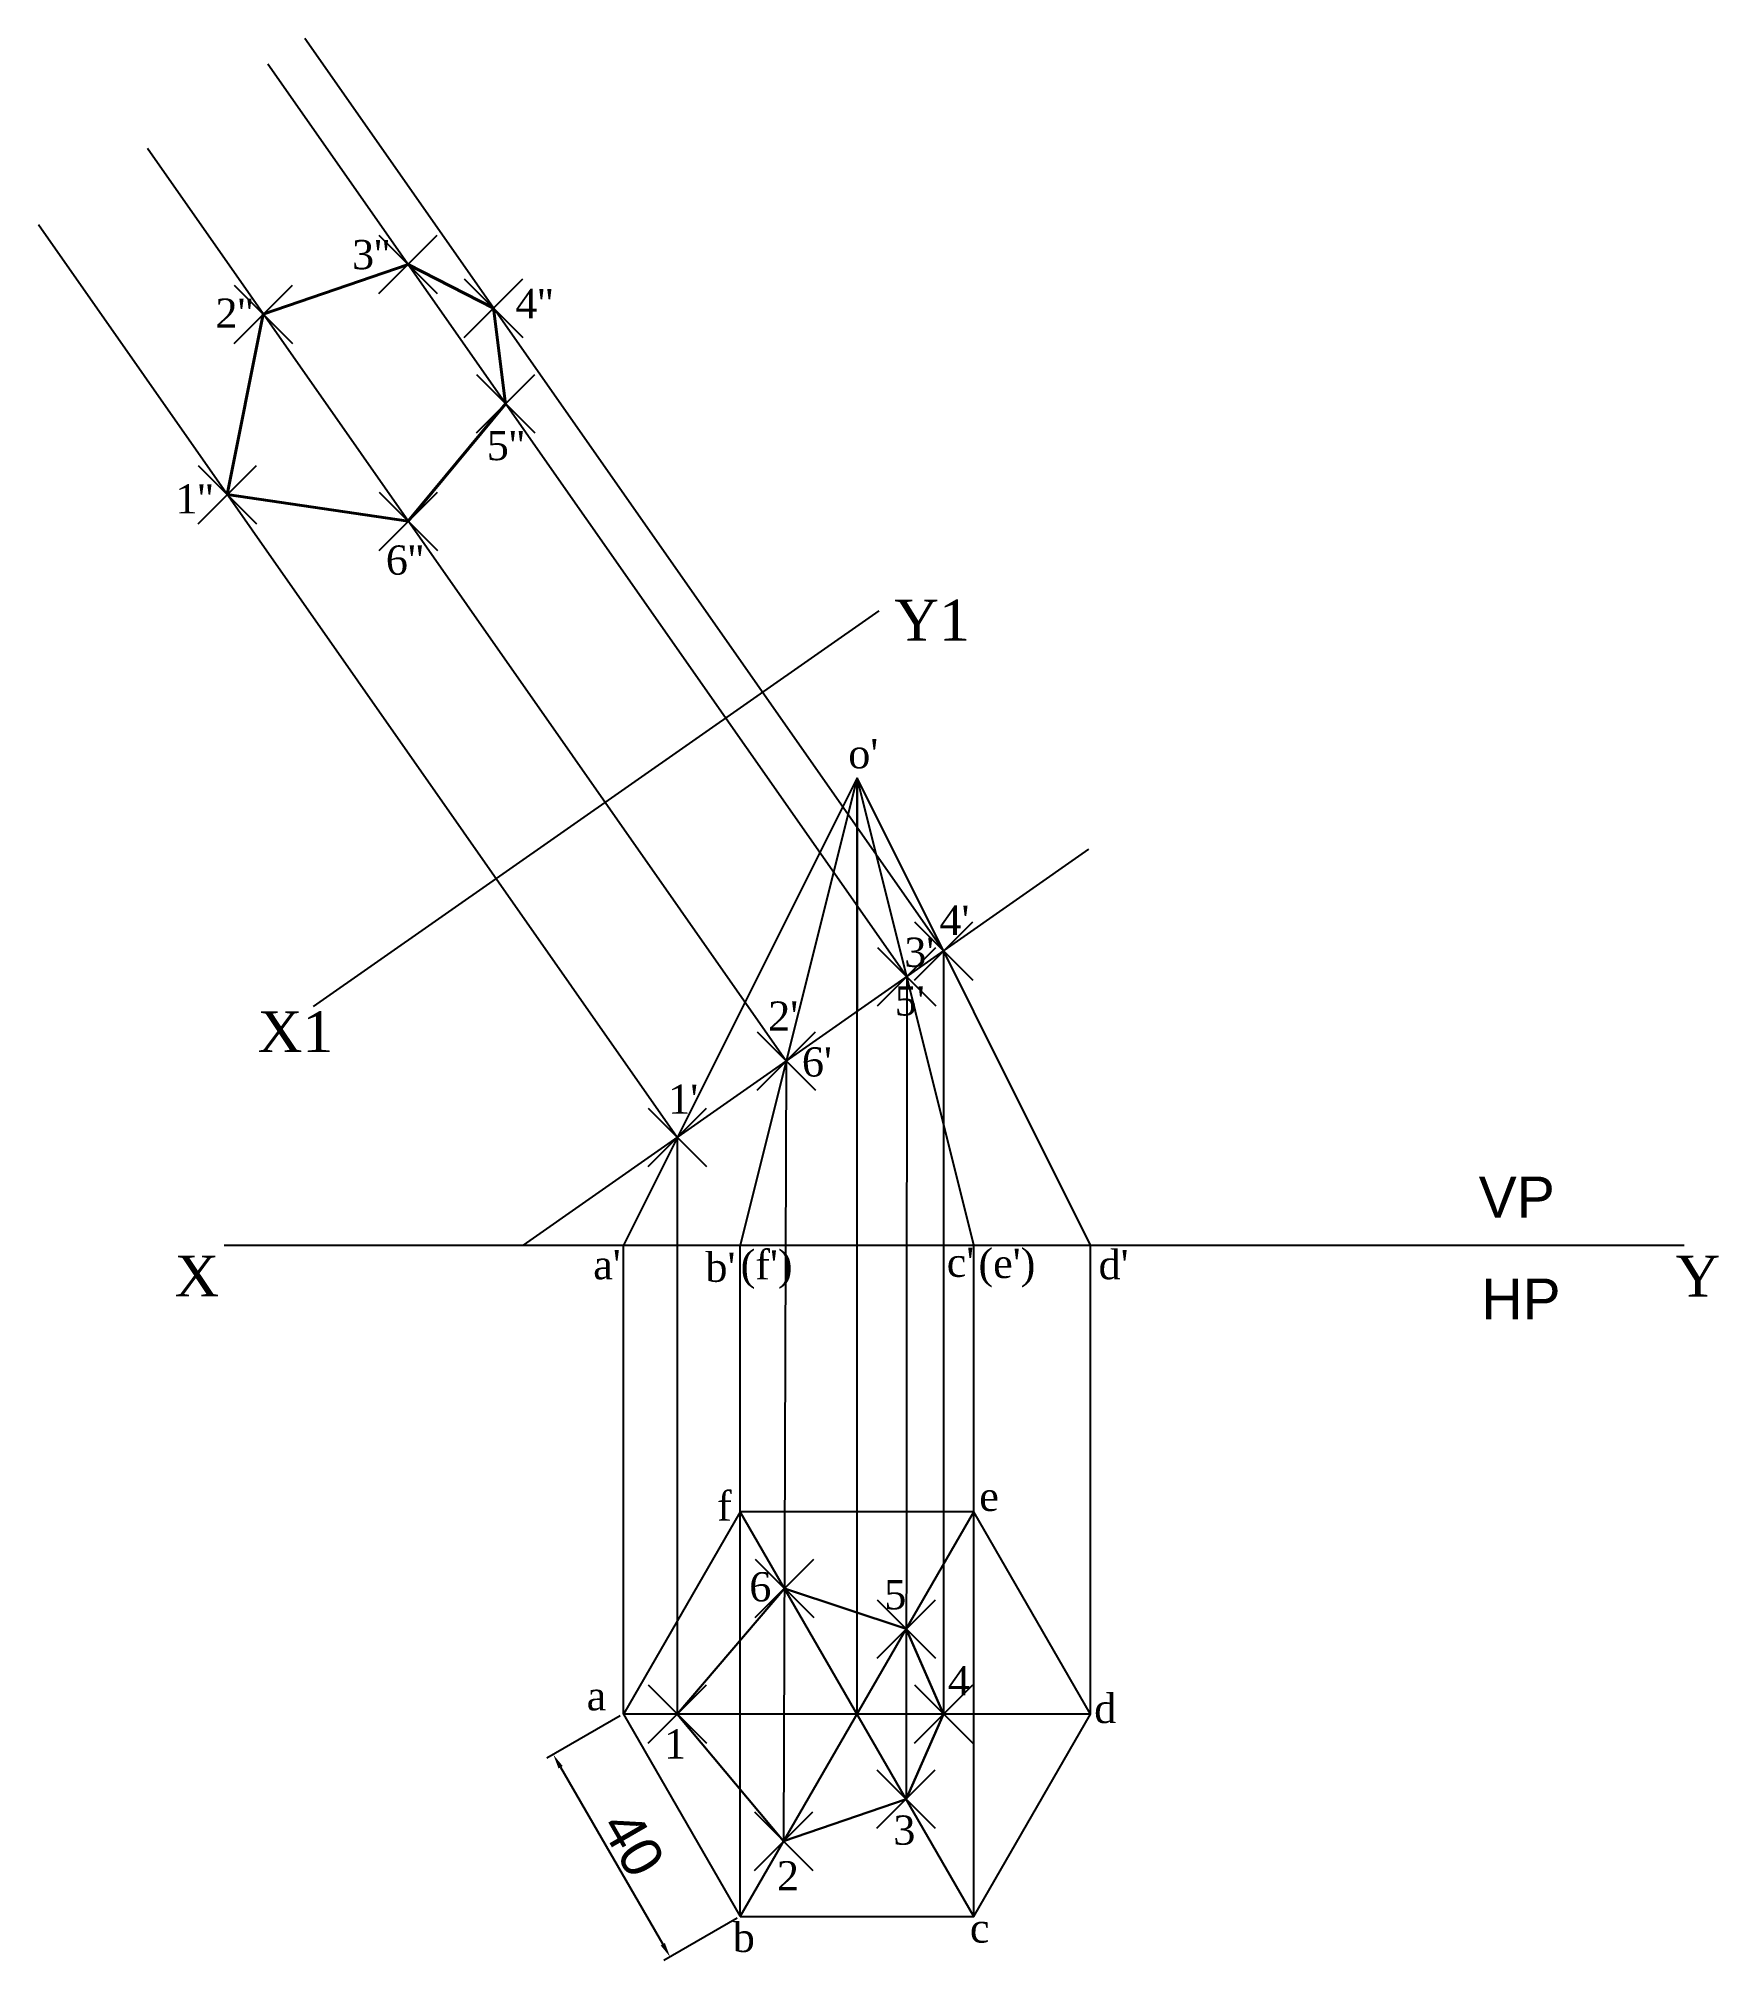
# Model space of a CAD drawing. Header units: millimetres. Extents: x 1105 to 1393, y 793 to 1122.
import ezdxf

# ---------------------------------------------------------------- set-up
doc = ezdxf.new("R2010")
doc.units = ezdxf.units.MM
doc.header["$PDMODE"] = 3
doc.header["$PDSIZE"] = 5
doc.styles.get("Standard").update_dxf_attribs({"font": 'arial.ttf'})
doc.dimstyles.new('ISO-25', dxfattribs={"dimtxt": 7, "dimasz": 2.5, "dimexe": 1.25, "dimexo": 0.625, "dimtad": 1, "dimtxsty": 'Standard', "dimcen": 2.5, "dimadec": 0, "dimazin": 0, "dimtfac": 1, "dimtmove": 0, "dimatfit": 3, "dimfxl": 1, "dimarcsym": 0})

# ---------------------------------------------------------------- blocks, each defined once
blk = doc.blocks.new('*D1')
at = {"color": 0, "lineweight": -2, "transparency": 16777216}
for p, q in [((1205.12, 835.04), (1192.57, 827.8)), ((1194.9, 826.26), (1212.4, 795.94)), ((1225.12, 800.4), (1212.57, 793.15))]:
    blk.add_line(p, q, dxfattribs=at)
at = {"color": 0, "transparency": 16777216}
for points in [[(1195.26, 826.46), (1194.54, 826.05), (1193.65, 828.42)], [(1212.76, 796.15), (1212.04, 795.74), (1213.65, 793.78)]]:
    blk.add_solid(points, dxfattribs=at)
at = {"layer": 'Defpoints', "color": 0, "transparency": 16777216}
for p in [(1205.66, 835.35), (1225.66, 800.71), (1213.65, 793.78)]:
    blk.add_point(p, dxfattribs=at)
at = {"color": 0, "transparency": 16777216, "insert": (1207.29, 813.2), "char_height": 7, "attachment_point": 5, "rotation": 300}
blk.add_mtext('40', dxfattribs=at)

msp = doc.modelspace()

# ---------------------------------------------------------------- linework, layer by layer
for p, q in [((1260.472, 966.022), (1151.079, 1122.252)), ((1254.169, 961.609), (1144.776, 1117.838)), ((1233.536, 947.162), (1124.144, 1103.391)), ((1214.884, 934.101), (1105.491, 1090.331)), ((1152.617, 956.477), (1249.442, 1024.274)), ((1245.658, 995.65), (1205.658, 915.65)), ((1245.658, 995.65), (1225.658, 915.65)), ((1245.658, 915.65), (1245.658, 995.65)), ((1285.658, 915.65), (1245.658, 995.65)), ((1265.658, 915.65), (1245.658, 995.65)), ((1245.658, 995.65), (1245.658, 955.65)), ((1188.533, 915.65), (1285.357, 983.447)), ((1260.472, 966.022), (1260.472, 835.354)), ((1254.169, 961.609), (1254.055, 820.81)), ((1233.536, 947.162), (1233.094, 813.592)), ((1214.884, 934.101), (1214.884, 835.354)), ((1137.291, 915.65), (1387.291, 915.65)), ((1205.658, 835.354), (1205.658, 915.65)), ((1205.658, 915.65), (1285.658, 915.65)), ((1225.658, 800.713), (1225.658, 915.65)), ((1245.658, 835.354), (1245.658, 915.65)), ((1265.658, 800.713), (1265.658, 915.65)), ((1285.658, 835.354), (1285.658, 915.65)), ((1225.658, 800.713), (1265.658, 869.995)), ((1265.658, 800.713), (1225.658, 869.995)), ((1285.658, 835.354), (1205.658, 835.354))]:
    msp.add_line(p, q)
at = {"color": 2, "lineweight": 40}
for p, q in [((1168.772, 1083.567), (1143.999, 1075.035)), ((1183.416, 1076.07), (1168.772, 1083.567)), ((1143.999, 1075.035), (1137.828, 1044.149)), ((1185.481, 1059.705), (1183.416, 1076.07)), ((1168.823, 1039.582), (1185.481, 1059.705)), ((1137.828, 1044.149), (1168.823, 1039.582))]:
    msp.add_line(p, q, dxfattribs=at)
at = {"lineweight": 30}
for p, q in [((1233.237, 856.868), (1214.884, 835.354)), ((1254.079, 849.938), (1233.237, 856.868)), ((1260.472, 835.354), (1254.079, 849.938)), ((1214.884, 835.354), (1233.094, 813.592)), ((1254.055, 820.81), (1260.472, 835.354)), ((1233.094, 813.592), (1254.055, 820.81))]:
    msp.add_line(p, q, dxfattribs=at)
msp.add_lwpolyline([(1225.658, 800.713), (1265.658, 800.713), (1285.658, 835.354), (1265.658, 869.995), (1225.658, 869.995), (1205.658, 835.354)], close=True)
for p in [(1168.772, 1083.567), (1143.999, 1075.035), (1183.416, 1076.07), (1185.481, 1059.705), (1137.828, 1044.149), (1168.823, 1039.582), (1260.472, 966.022), (1254.169, 961.609), (1233.536, 947.162), (1214.884, 934.101), (1233.237, 856.868), (1254.079, 849.938), (1214.884, 835.354), (1260.472, 835.354), (1254.055, 820.81), (1233.094, 813.592)]:
    msp.add_point(p)

# ---------------------------------------------------------------- texts
at = {"attachment_point": 1}
for s, width, insert, char_height in [("{\\fTimes New Roman|b0|i0|c0|p18;3''}", 10.95146, (1159.188, 1087.745), 5), ("{\\fTimes New Roman|b0|i0|c0|p18;2''}", 10.95146, (1135.8, 1077.718), 5), ("{\\fTimes New Roman|b0|i0|c0|p18;4''}", 10.95146, (1187.157, 1079.357), 5), ("{\\fTimes New Roman|b0|i0|c0|p18;5''}", 10.95146, (1182.262, 1055.055), 5), ("{\\fTimes New Roman|b0|i0|c0|p18;1''}", 10.95146, (1128.949, 1045.917), 5), ("{\\fTimes New Roman|b0|i0|c0|p18;6''}", 10.95146, (1164.976, 1035.444), 5), ('{\\fTimes New Roman|b0|i0|c0|p18;Y1}', 10.95146, (1252.066, 1026.164), 7), ("{\\fTimes New Roman|b0|i0|c0|p18;o'}", 10.95146, (1244.159, 1002.287), 5), ("{\\fTimes New Roman|b0|i0|c0|p18;4'}", 10.95146, (1259.764, 973.773), 5), ("{\\fTimes New Roman|b0|i0|c0|p18;3'}", 10.95146, (1253.746, 968.298), 5), ("{\\fTimes New Roman|b0|i0|c0|p18;5'}", 10.95146, (1252.119, 959.974), 5), ('{\\fTimes New Roman|b0|i0|c0|p18;X1}', 10.95146, (1143.051, 955.688), 7), ("{\\fTimes New Roman|b0|i0|c0|p18;2'}", 10.95146, (1230.446, 957.366), 5), ("{\\fTimes New Roman|b0|i0|c0|p18;6'}", 10.95146, (1236.218, 949.516), 5), ("{\\fTimes New Roman|b0|i0|c0|p18;1'}", 10.95146, (1213.324, 943.145), 5), ('VP', 17.93702, (1352.105, 927.375), 7), ("{\\fTimes New Roman|b0|i0|c0|p18;(f')}", 10.95146, (1225.722, 914.775), 5), ("{\\fTimes New Roman|b0|i0|c0|p18;c'}", 10.95146, (1261.019, 915.217), 5), ("{\\fTimes New Roman|b0|i0|c0|p18;(e')}", 10.95146, (1266.452, 915.016), 5), ("{\\fTimes New Roman|b0|i0|c0|p18;d'}", 10.95146, (1287.019, 914.808), 5), ('{\\fTimes New Roman|b0|i0|c0|p18;X}', 10.95146, (1128.8, 913.863), 7), ("{\\fTimes New Roman|b0|i0|c0|p18;a'}", 10.95146, (1200.483, 914.8), 5), ("{\\fTimes New Roman|b0|i0|c0|p18;b'}", 10.95146, (1219.703, 914.371), 5), ('{\\fTimes New Roman|b0|i0|c0|p18;Y}', 10.95146, (1385.811, 913.839), 7), ('HP', 17.93702, (1352.547, 909.933), 7), ('{\\fTimes New Roman|b0|i0|c0|p18;f}', 10.95146, (1221.69, 873.473), 5), ('{\\fTimes New Roman|b0|i0|c0|p18;e}', 10.95146, (1266.586, 875.134), 5), ('{\\fTimes New Roman|b0|i0|c0|p18;6}', 10.95146, (1227.206, 859.655), 5), ('{\\fTimes New Roman|b0|i0|c0|p18;5}', 10.95146, (1250.326, 858.296), 5), ('{\\fTimes New Roman|b0|i0|c0|p18;4}', 10.95146, (1261.215, 843.55), 5), ('{\\fTimes New Roman|b0|i0|c0|p18;a}', 10.95146, (1199.365, 840.989), 5), ('{\\fTimes New Roman|b0|i0|c0|p18;d}', 10.95146, (1286.268, 838.816), 5), ('{\\fTimes New Roman|b0|i0|c0|p18;1}', 10.95146, (1212.621, 832.746), 5), ('{\\fTimes New Roman|b0|i0|c0|p18;3}', 10.95146, (1251.871, 817.996), 5), ('{\\fTimes New Roman|b0|i0|c0|p18;2}', 10.95146, (1231.942, 810.169), 5), ('{\\fTimes New Roman|b0|i0|c0|p18;b}', 10.95146, (1224.385, 799.624), 5), ('{\\fTimes New Roman|b0|i0|c0|p18;c}', 10.95146, (1264.978, 801.227), 5)]:
    msp.add_mtext_dynamic_manual_height_columns(s, width=width, gutter_width=12.5, heights=[0], dxfattribs=dict(at, insert=insert, char_height=char_height))

# ---------------------------------------------------------------- dimensions: what is measured, and where the dimension line sits
dim = msp.add_aligned_dim(p1=(1205.658, 835.354), p2=(1225.658, 800.713), distance=-13.867, dimstyle='ISO-25')
dim.commit()
dim.dimension.update_dxf_attribs({"geometry": '*D1', "text_midpoint": (1207.286, 813.199)})

doc.saveas('drawing.dxf')
